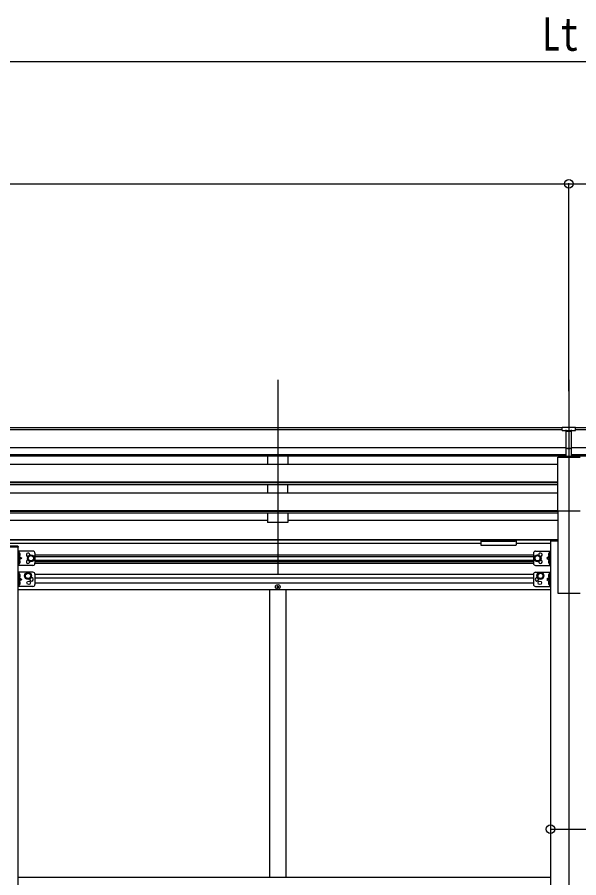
# Model space of a CAD drawing. Units: millimetres, scale not verified. Extents: x -10512 to 10512, y -7425 to 7425.
# Drawn here: x -2667 to -1286, y -2680 to -565 of the extents above; entities that cross this region are included whole.
import ezdxf
from ezdxf.enums import TextEntityAlignment as Align

# ---------------------------------------------------------------- set-up
doc = ezdxf.new("R2010")
doc.units = ezdxf.units.MM
doc.header["$LTSCALE"] = 30
for name, color, linetype in [('0-3_YKK_12', 2, 'Continuous'), ('0-4_YKK_13', 4, 'Continuous'), ('0-5_YKK_A1', 4, 'Continuous'), ('0-6_YKK_D', 6, 'Continuous')]:
    doc.layers.add(name, color=color, linetype=linetype)
doc.styles.add('ＭＳ ゴシック', font='')
doc.styles.get('ＭＳ ゴシック').set_extended_font_data('MS Gothic')

msp = doc.modelspace()

# ---------------------------------------------------------------- linework, layer by layer
at = {"layer": '0-3_YKK_12'}
for p, q in [((-2026.06, -1456.26), (-2026.06, -1933.77)), ((-1310.06, -1456.26), (-1310.06, -4630.66))]:
    msp.add_line(p, q, dxfattribs=at)
at = {"layer": '0-4_YKK_13'}
for p, q in [((-1326.56, -1580.68), (-1326.56, -1572.83)), ((-1326.56, -1580.68), (-1316.56, -1580.68)), ((-1310.06, -1581.49), (-1316.56, -1581.1)), ((-1316.56, -1582.68), (-1303.56, -1582.68)), ((-1303.56, -1581.16), (-1310.06, -1581.47)), ((-1303.56, -1644.3), (-1303.56, -1579.03)), ((-1316.56, -1624.2), (-1310.06, -1624.36)), ((-1310.06, -1624.36), (-1303.56, -1624.2)), ((-1337.56, -1778.09), (-1337.56, -1646.29)), ((-1337.56, -1646.29), (-1282.56, -1646.29)), ((-1316.56, -1643.24), (-1310.06, -1643.64)), ((-1310.06, -1643.64), (-1303.56, -1643.24)), ((-1337.56, -1778.09), (-1282.56, -1778.09)), ((-1527.06, -1850.95), (-1527.06, -1861.71)), ((-1527.06, -1850.95), (-1527.06, -1861.71)), ((-1527.06, -1851.14), (-1527.06, -1852.68)), ((-1527.06, -1851.14), (-1527.06, -1852.68)), ((-1525.06, -1850.28), (-1442.06, -1850.28)), ((-1525.06, -1852.46), (-1442.06, -1852.46)), ((-1440.06, -1850.95), (-1440.06, -1861.71)), ((-2664.56, -1867.66), (-2715.56, -1867.66)), ((-2666.06, -1864.66), (-2714.06, -1864.66)), ((-2665.06, -1877.14), (-2665.06, -1912.14)), ((-2628.06, -1877.14), (-2665.06, -1877.14)), ((-2664.56, -1866.16), (-2664.56, -1867.66)), ((-2662.56, -1877.14), (-2662.56, -1912.14)), ((-2662.06, -1881.64), (-2661.26, -1881.78)), ((-2623.06, -1882.14), (-2623.06, -1907.14)), ((-1525.06, -1862.37), (-1442.06, -1862.37)), ((-1397.26, -1882.14), (-1397.26, -1907.14)), ((-1392.26, -1877.14), (-1355.26, -1877.14)), ((-1358.26, -1881.64), (-1359.06, -1881.78)), ((-1357.76, -1877.14), (-1357.76, -1912.14)), ((-1355.26, -1877.14), (-1355.26, -1912.14)), ((-2662.06, -1889.64), (-2662.56, -1889.55)), ((-2662.56, -1894.64), (-2655.56, -1894.64)), ((-2662.06, -1889.64), (-2661.26, -1889.5)), ((-2662.06, -1899.64), (-2661.26, -1899.78)), ((-1357.76, -1894.64), (-1364.76, -1894.64)), ((-1358.26, -1889.64), (-1359.06, -1889.5)), ((-1358.26, -1899.64), (-1359.06, -1899.78)), ((-1358.26, -1889.64), (-1357.76, -1889.55)), ((-2628.06, -1912.14), (-2665.06, -1912.14)), ((-2662.06, -1907.64), (-2662.56, -1907.55)), ((-2662.06, -1907.64), (-2661.26, -1907.5)), ((-1392.26, -1912.14), (-1355.26, -1912.14)), ((-1358.26, -1907.64), (-1359.06, -1907.5)), ((-1358.26, -1907.64), (-1357.76, -1907.55)), ((-2665.06, -1929.02), (-2665.06, -1964.02)), ((-2628.06, -1929.02), (-2665.06, -1929.02)), ((-2662.56, -1929.02), (-2662.56, -1964.02)), ((-2662.06, -1933.52), (-2662.56, -1933.61)), ((-2662.06, -1933.52), (-2661.26, -1933.66)), ((-2662.06, -1941.52), (-2661.26, -1941.38)), ((-2623.06, -1934.02), (-2623.06, -1959.02)), ((-1397.26, -1934.02), (-1397.26, -1959.02)), ((-1392.26, -1929.02), (-1355.26, -1929.02)), ((-1358.26, -1933.52), (-1359.06, -1933.66)), ((-1358.26, -1941.52), (-1359.06, -1941.38)), ((-1358.26, -1933.52), (-1357.76, -1933.61)), ((-1357.76, -1929.02), (-1357.76, -1964.02)), ((-1355.26, -1929.02), (-1355.26, -1964.02)), ((-2628.06, -1964.02), (-2665.06, -1964.02)), ((-2662.56, -1946.52), (-2655.56, -1946.52)), ((-2662.06, -1951.52), (-2662.56, -1951.61)), ((-2662.06, -1951.52), (-2661.26, -1951.66)), ((-2662.06, -1959.52), (-2661.26, -1959.38)), ((-2027.56, -1964.52), (-2028.56, -1964.52)), ((-2024.56, -1965.52), (-2023.56, -1965.52)), ((-1392.26, -1964.02), (-1355.26, -1964.02)), ((-1357.76, -1946.52), (-1364.76, -1946.52)), ((-1358.26, -1951.52), (-1359.06, -1951.66)), ((-1358.26, -1959.52), (-1359.06, -1959.38)), ((-1358.26, -1951.52), (-1357.76, -1951.61))]:
    msp.add_line(p, q, dxfattribs=at)
for points in [[(-1326.56, -1572.83), (-1308.56, -1572.68), (-1293.56, -1572.81)], [(-1303.56, -1644.3), (-1310.06, -1644.7), (-1316.56, -1644.3), (-1316.56, -1578.96)], [(-1303.56, -1580.63), (-1293.56, -1580.55), (-1293.56, -1572.81)], [(-1303.56, -1625.3), (-1306.82, -1625.38), (-1310.06, -1625.46), (-1313.3, -1625.38), (-1316.56, -1625.3)], [(-1527.06, -1850.95), (-1527.02, -1850.75), (-1526.94, -1850.61), (-1526.84, -1850.52), (-1526.74, -1850.46), (-1526.62, -1850.41), (-1526.33, -1850.35), (-1525.84, -1850.3), (-1525.29, -1850.28), (-1525.06, -1850.28)], [(-1527.06, -1850.95), (-1527.02, -1850.75), (-1526.94, -1850.61), (-1526.84, -1850.52), (-1526.74, -1850.46), (-1526.62, -1850.41), (-1526.33, -1850.35), (-1525.84, -1850.3), (-1525.29, -1850.28), (-1525.06, -1850.28)], [(-1442.06, -1850.28), (-1441.71, -1850.29), (-1441.18, -1850.31), (-1440.73, -1850.36), (-1440.42, -1850.44), (-1440.25, -1850.54), (-1440.13, -1850.68), (-1440.07, -1850.86), (-1440.06, -1850.95)], [(-2662.06, -1889.64), (-2662.06, -1881.64), (-2662.56, -1881.73), (-2662.56, -1889.55)], [(-1527.06, -1861.71), (-1527.02, -1861.9), (-1526.94, -1862.04), (-1526.84, -1862.13), (-1526.74, -1862.19), (-1526.62, -1862.24), (-1526.33, -1862.3), (-1525.84, -1862.35), (-1525.29, -1862.37), (-1525.06, -1862.37)], [(-1527.06, -1861.71), (-1527.02, -1861.9), (-1526.94, -1862.04), (-1526.84, -1862.13), (-1526.74, -1862.19), (-1526.62, -1862.24), (-1526.33, -1862.3), (-1525.84, -1862.35), (-1525.29, -1862.37), (-1525.06, -1862.37)], [(-1442.06, -1862.37), (-1441.71, -1862.37), (-1441.18, -1862.34), (-1440.73, -1862.29), (-1440.42, -1862.21), (-1440.25, -1862.11), (-1440.13, -1861.97), (-1440.07, -1861.79), (-1440.06, -1861.71)], [(-1358.26, -1889.64), (-1358.26, -1881.64), (-1357.76, -1881.73), (-1357.76, -1889.55)], [(-2662.94, -1885.64), (-2662.31, -1884.46), (-2660.08, -1883.34)], [(-2662.94, -1885.64), (-2662.31, -1886.83), (-2660.08, -1887.94)], [(-2662.94, -1903.64), (-2662.31, -1902.46), (-2660.08, -1901.34)], [(-2662.56, -1889.64), (-2655.56, -1894.64), (-2662.56, -1899.64)], [(-2662.06, -1907.64), (-2662.06, -1899.64), (-2662.56, -1899.73), (-2662.56, -1907.55)], [(-1357.76, -1889.64), (-1364.76, -1894.64), (-1357.76, -1899.64)], [(-1357.38, -1885.64), (-1358.01, -1884.46), (-1360.24, -1883.34)], [(-1357.38, -1885.64), (-1358.01, -1886.83), (-1360.24, -1887.94)], [(-1357.38, -1903.64), (-1358.01, -1902.46), (-1360.24, -1901.34)], [(-1358.26, -1907.64), (-1358.26, -1899.64), (-1357.76, -1899.73), (-1357.76, -1907.55)], [(-2662.94, -1903.64), (-2662.31, -1904.83), (-2660.08, -1905.94)], [(-1357.38, -1903.64), (-1358.01, -1904.83), (-1360.24, -1905.94)], [(-2662.94, -1937.52), (-2662.31, -1936.33), (-2660.08, -1935.22)], [(-2662.94, -1937.52), (-2662.31, -1938.71), (-2660.08, -1939.82)], [(-2662.06, -1933.52), (-2662.06, -1941.52), (-2662.56, -1941.43), (-2662.56, -1933.61)], [(-2662.56, -1941.52), (-2655.56, -1946.52), (-2662.56, -1951.52)], [(-1357.76, -1941.52), (-1364.76, -1946.52), (-1357.76, -1951.52)], [(-1357.38, -1937.52), (-1358.01, -1936.33), (-1360.24, -1935.22)], [(-1357.38, -1937.52), (-1358.01, -1938.71), (-1360.24, -1939.82)], [(-1358.26, -1933.52), (-1358.26, -1941.52), (-1357.76, -1941.43), (-1357.76, -1933.61)], [(-2662.94, -1955.52), (-2662.31, -1954.33), (-2660.08, -1953.22)], [(-2662.94, -1955.52), (-2662.31, -1956.71), (-2660.08, -1957.82)], [(-2662.06, -1951.52), (-2662.06, -1959.52), (-2662.56, -1959.43), (-2662.56, -1951.61)], [(-2028.56, -1964.52), (-2028.56, -1965.52), (-2027.56, -1965.52)], [(-2025.56, -1963.52), (-2025.56, -1962.52), (-2026.56, -1962.52), (-2026.56, -1963.52)], [(-2026.56, -1966.52), (-2026.56, -1967.52), (-2025.56, -1967.52), (-2025.56, -1966.52)], [(-2023.56, -1965.52), (-2023.56, -1964.52), (-2024.56, -1964.52)], [(-1357.38, -1955.52), (-1358.01, -1954.33), (-1360.24, -1953.22)], [(-1357.38, -1955.52), (-1358.01, -1956.71), (-1360.24, -1957.82)], [(-1358.26, -1951.52), (-1358.26, -1959.52), (-1357.76, -1959.43), (-1357.76, -1951.61)]]:
    msp.add_lwpolyline(points, dxfattribs=at)
for points in [[(-2633.06, -1902.15), (-2639.56, -1898.4), (-2639.56, -1890.89), (-2633.06, -1887.14), (-2626.56, -1890.89), (-2626.56, -1898.4)], [(-1387.26, -1902.15), (-1380.76, -1898.4), (-1380.76, -1890.89), (-1387.26, -1887.14), (-1393.76, -1890.89), (-1393.76, -1898.4)], [(-2640.06, -1945.53), (-2646.56, -1941.77), (-2646.56, -1934.27), (-2640.06, -1930.52), (-2633.56, -1934.27), (-2633.56, -1941.77)], [(-1380.26, -1945.53), (-1373.76, -1941.77), (-1373.76, -1934.27), (-1380.26, -1930.52), (-1386.76, -1934.27), (-1386.76, -1941.77)]]:
    msp.add_lwpolyline(points, close=True, dxfattribs=at)
for centre, radius in [((-2633.06, -1894.64), 8.5), ((-2633.06, -1894.64), 7.5), ((-2633.06, -1894.64), 6.5), ((-1387.26, -1894.64), 8.5), ((-1387.26, -1894.64), 7.5), ((-1387.26, -1894.64), 6.5), ((-2640.06, -1938.02), 8.5), ((-2640.06, -1938.02), 7.5), ((-2640.06, -1938.02), 6.5), ((-1380.26, -1938.02), 8.5), ((-1380.26, -1938.02), 7.5), ((-1380.26, -1938.02), 6.5), ((-2638.56, -1955.02), 4.25), ((-2026.06, -1965.02), 5.9), ((-1381.76, -1955.02), 4.25)]:
    msp.add_circle(centre, radius, dxfattribs=at)
for centre, radius, start, end in [((-2666.06, -1866.16), 1.5, 0, 90), ((-2661.41, -1882.67), 0.9, 32.05588, 80), ((-2666.16, -1885.64), 6.5, 327.94412, 32.05588), ((-2640.06, -1886.14), 4.25, 353.70569, 265.23923), ((-2628.06, -1882.14), 5, 0, 90), ((-1392.26, -1882.14), 5, 90, 180), ((-1380.26, -1886.14), 4.25, 274.76077, 186.29431), ((-1354.16, -1885.64), 6.5, 147.94412, 212.05588), ((-1358.91, -1882.67), 0.9, 100, 147.94412), ((-2661.41, -1888.61), 0.9, 280, 327.94412), ((-2661.41, -1900.67), 0.9, 32.05588, 80), ((-2666.16, -1903.64), 6.5, 327.94412, 32.05588), ((-2640.06, -1903.14), 4.25, 94.76077, 6.29431), ((-1380.26, -1903.14), 4.25, 173.70569, 85.23923), ((-1354.16, -1903.64), 6.5, 147.94412, 212.05588), ((-1358.91, -1888.61), 0.9, 212.05588, 260), ((-1358.91, -1900.67), 0.9, 100, 147.94412), ((-2661.41, -1906.61), 0.9, 280, 327.94412), ((-2628.06, -1907.14), 5, 270, 0), ((-1392.26, -1907.14), 5, 180, 270), ((-1358.91, -1906.61), 0.9, 212.05588, 260), ((-2661.41, -1934.55), 0.9, 32.05588, 80), ((-2661.41, -1940.49), 0.9, 280, 327.94412), ((-2666.16, -1937.52), 6.5, 327.94412, 32.05588), ((-2631.56, -1946.52), 4.25, 162.88004, 107.12346), ((-2628.06, -1934.02), 5, 0, 90), ((-1392.26, -1934.02), 5, 90, 180), ((-1388.76, -1946.52), 4.25, 72.87654, 17.11996), ((-1354.16, -1937.52), 6.5, 147.94412, 212.05588), ((-1358.91, -1934.55), 0.9, 100, 147.94412), ((-1358.91, -1940.49), 0.9, 212.05588, 260), ((-2661.41, -1952.55), 0.9, 32.05588, 80), ((-2661.41, -1958.49), 0.9, 280, 327.94412), ((-2666.16, -1955.52), 6.5, 327.94412, 32.05588), ((-2628.06, -1959.02), 5, 270, 0), ((-2027.56, -1963.52), 1, 270, 0), ((-2027.56, -1966.52), 1, 0, 90), ((-2024.56, -1963.52), 1, 180, 270), ((-2024.56, -1966.52), 1, 90, 180), ((-1392.26, -1959.02), 5, 180, 270), ((-1354.16, -1955.52), 6.5, 147.94412, 212.05588), ((-1358.91, -1952.55), 0.9, 100, 147.94412), ((-1358.91, -1958.49), 0.9, 212.05588, 260)]:
    msp.add_arc(centre, radius, start, end, dxfattribs=at)
for centre, major_axis, ratio, start_param, end_param in [((-1285.49, -1582.99), (24.57, -1.51), 0.121868, 3.1422238, 3.1491027), ((-1525.06, -1852.68), (2, 0), 0.109601, 1.5707963, 3.1415927), ((-1525.06, -1852.68), (2, 0), 0.109601, 1.5707963, 3.1415927), ((-1442.06, -1852.68), (2, 0), 0.109601, 0, 1.5707963)]:
    msp.add_ellipse(centre, major_axis=major_axis, ratio=ratio, start_param=start_param, end_param=end_param, dxfattribs=at)
at = {"layer": '0-5_YKK_A1'}
for p, q in [((-1326.56, -1574.25), (-4167.56, -1574.25)), ((-1326.56, -1579.46), (-4167.56, -1579.46)), ((-1303.56, -1579.46), (-1303.56, -1579.46)), ((1547.44, -1574.25), (-1293.56, -1574.25)), ((1547.44, -1579.46), (-1293.56, -1579.46)), ((-1316.56, -1622.99), (-4167.56, -1622.99)), ((1547.44, -1622.99), (-1303.56, -1622.99)), ((-1316.56, -1640.85), (-4167.56, -1640.85)), ((-1316.56, -1644.09), (-4167.56, -1644.09)), ((-2051.06, -1644.19), (-2051.06, -1664.67)), ((-2001.06, -1644.19), (-2001.06, -1664.67)), ((1547.44, -1640.85), (-1303.56, -1640.85)), ((1547.44, -1644.09), (-1303.56, -1644.09)), ((-1337.56, -1664.67), (-4042.56, -1664.67)), ((-2001.06, -1664.67), (-2051.06, -1664.67)), ((-1337.56, -1708.04), (-4042.56, -1708.04)), ((-1337.56, -1709.53), (-4042.56, -1709.53)), ((-1337.56, -1713.85), (-4042.56, -1713.85)), ((-2051.06, -1713.85), (-2051.06, -1734.78)), ((-2001.06, -1734.78), (-2001.06, -1713.85)), ((-1337.56, -1734.78), (-4042.56, -1734.78)), ((-2001.06, -1734.78), (-2051.06, -1734.78)), ((-1337.56, -1778.14), (-4042.56, -1778.14)), ((-1337.56, -1779.64), (-4042.56, -1779.64)), ((-1337.56, -1783.95), (-4042.56, -1783.95)), ((-2051.06, -1783.95), (-2051.06, -1807)), ((-2001.06, -1783.95), (-2001.06, -1807)), ((-1337.56, -1778.09), (-1337.56, -1980.66)), ((-2051.06, -1802.06), (-2717.06, -1802.06)), ((-2001.06, -1807), (-2051.06, -1807)), ((-1337.56, -1802.06), (-2001.06, -1802.06)), ((-1337.56, -1849.07), (-4042.56, -1849.07)), ((-1337.56, -1850.47), (-4042.56, -1850.47)), ((-1527.06, -1858.16), (-3853.06, -1858.16)), ((-1355.26, -1858.16), (-1440.06, -1858.16)), ((-1355.26, -1851.66), (-1355.26, -4480.66)), ((-1355.26, -1851.66), (-1337.56, -1851.66)), ((-2665.06, -1867.66), (-2665.06, -4230.66)), ((-2623.06, -1886.64), (-1397.26, -1886.64)), ((-2623.06, -1890.14), (-1397.26, -1890.14)), ((-2623.06, -1899.14), (-1397.26, -1899.14)), ((-2623.06, -1902.64), (-1397.26, -1902.64)), ((-1397.23, -1907.64), (-2623.09, -1907.64)), ((-2623.08, -1933.52), (-1397.24, -1933.52)), ((-2623.06, -1942.52), (-1397.26, -1942.52)), ((-1397.26, -1956.02), (-2623.06, -1956.02)), ((-2665.06, -1971.52), (-1355.26, -1971.52)), ((-2046.06, -1971.52), (-2046.06, -2679.14)), ((-2006.06, -1971.52), (-2006.06, -2679.14)), ((-1337.56, -1980.66), (-1282.56, -1980.66)), ((-1355.26, -2679.64), (-2665.06, -2679.64))]:
    msp.add_line(p, q, dxfattribs=at)
at = {"layer": '0-6_YKK_D'}
for p, q in [((-4044.06, -674.25), (1423.94, -674.25)), ((-4174.06, -974.25), (-1310.06, -974.25)), ((-1310.06, -1483.82), (-1310.06, -973.25)), ((-1310.06, -1483.82), (-1310.06, -973.25)), ((-1310.06, -974.25), (1553.94, -974.25)), ((-1355.26, -2538.56), (-1355.26, -2561.21))]:
    msp.add_line(p, q, dxfattribs=at)
msp.add_lwpolyline([(-1355.26, -2560.21), (-1264.86, -2560.21), (-1016.31, -2560.21)], dxfattribs=at)
for centre in [(-1310.06, -974.25), (-1310.06, -974.25), (-1355.26, -2560.21)]:
    msp.add_circle(centre, 10.62, dxfattribs=at)

# ---------------------------------------------------------------- texts
at = {"layer": '0-6_YKK_D', "style": 'ＭＳ ゴシック', "width": 0.8}
msp.add_text('Lt', height=82.48, dxfattribs=at).set_placement((-1376.06, -672.25), align=Align.BOTTOM_LEFT)

doc.saveas('drawing.dxf')
